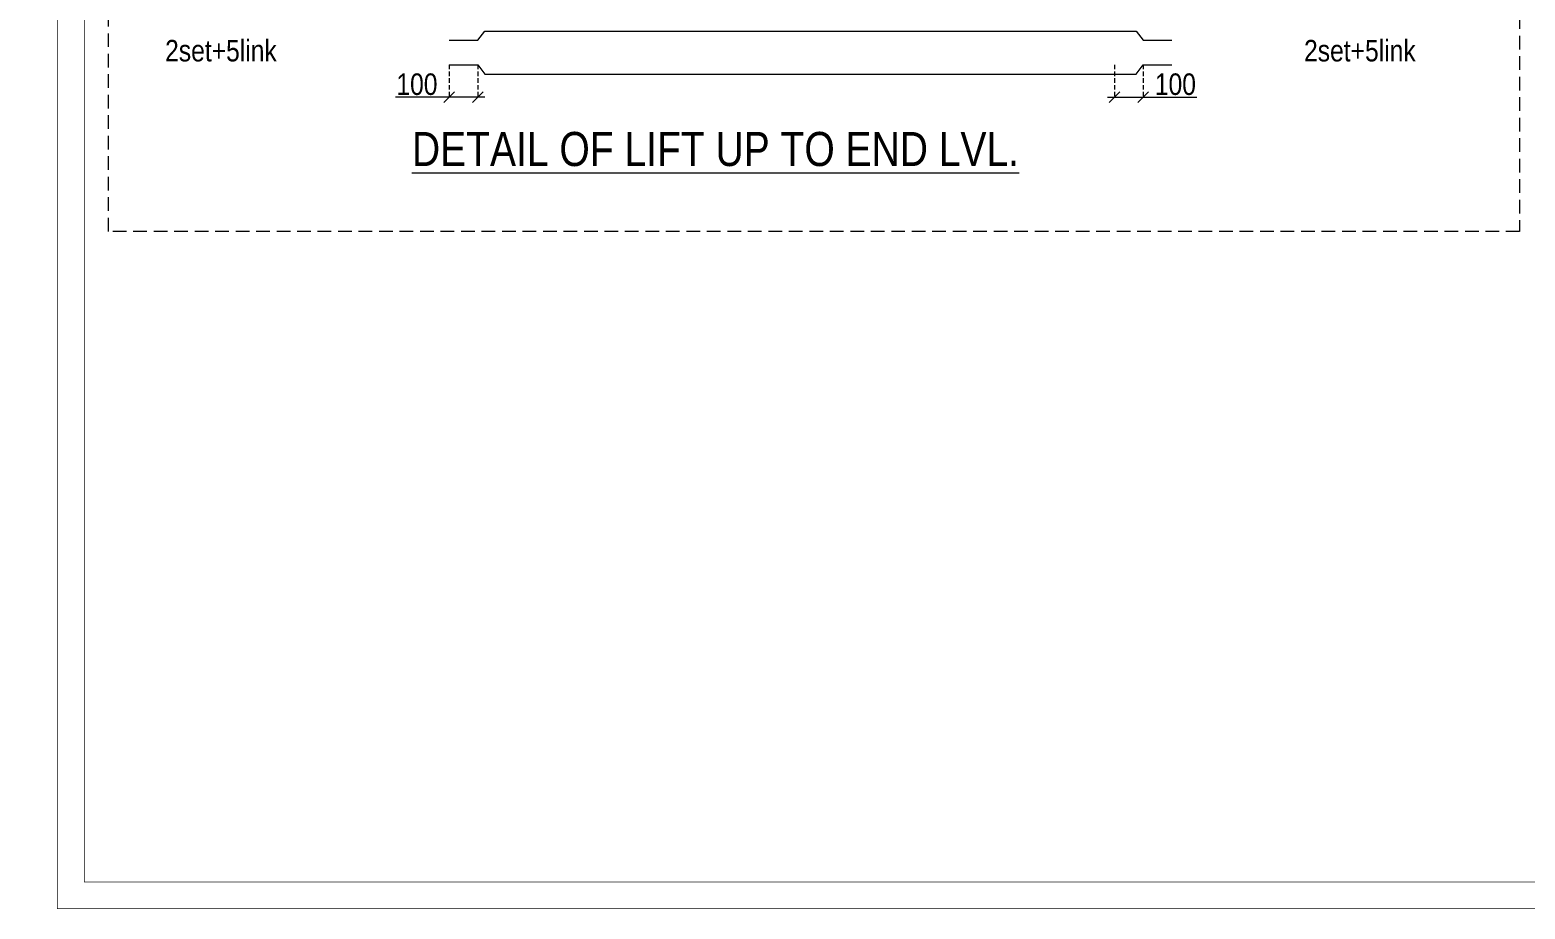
# Model space of a CAD drawing. Header units: millimetres. Extents: x 1112055 to 3390982, y -148532 to 766891.
# Drawn here: x 2248952 to 2269805, y 238167 to 250427 of the extents above; entities that cross this region are included whole.
import ezdxf

# ---------------------------------------------------------------- set-up
doc = ezdxf.new("R2010")
doc.units = ezdxf.units.MM
doc.header["$PDMODE"] = 35
doc.header["$PDSIZE"] = -25
doc.linetypes.add('DASHED2', pattern=[0.375, 0.25, -0.125])
doc.linetypes.add('Hidden', pattern=[9.525, 6.35, -3.175])
for name, color, linetype, lineweight in [('B COL. SIZE DIM', 220, 'Continuous', 25), ('B P.C.C', 251, 'Continuous', 0), ('B STEEL', 34, 'Continuous', 15), ('B STEEL TEXT', 7, 'Continuous', 15), ('B TITLE BLOCK', 250, 'Continuous', 0)]:
    doc.layers.add(name, color=color, linetype=linetype, lineweight=lineweight)
doc.styles.add('dim inside', font='romans.shx', dxfattribs={"width": 0.8, "height": 125})
doc.styles.add('SWINC', font='swissc.ttf')
doc.dimstyles.new('dim inside', dxfattribs={"dimtxt": 125, "dimasz": 100, "dimexe": 0, "dimexo": 0, "dimgap": 10, "dimtad": 0, "dimdec": 0, "dimzin": 0, "dimdsep": 46, "dimtxsty": 'dim inside', "dimblk": 'SMALL', "dimcen": 0.09, "dimadec": 0, "dimazin": 0, "dimtfac": 1, "dimtdec": 0, "dimtofl": 0, "dimtmove": 0, "dimatfit": 3, "dimfxl": 1, "dimtolj": 1, "dimtzin": 0, "dimarcsym": 2})

# ---------------------------------------------------------------- blocks, each defined once
blk = doc.blocks.new('_Oblique')
at = {"color": 0, "linetype": 'ByBlock', "lineweight": -2}
blk.add_line((-0.5, -0.5), (0.5, 0.5), dxfattribs=at)
blk = doc.blocks.new('*D708')
at = {"layer": 'B COL. SIZE DIM', "color": 250, "linetype": 'DASHED2', "lineweight": 9, "ltscale": 250, "transparency": 16777216}
for p, q in [((2254799, 249940), (2254799, 249489)), ((2255199, 249940), (2255199, 249489))]:
    blk.add_line(p, q, dxfattribs=at)
at = {"layer": 'B COL. SIZE DIM', "color": 250, "lineweight": 9, "ltscale": 250, "transparency": 16777216}
for p, q in [((2254799, 249489), (2254051, 249489)), ((2255299, 249489), (2254799, 249489))]:
    blk.add_line(p, q, dxfattribs=at)
at = {"layer": 'Defpoints', "color": 0, "ltscale": 250, "transparency": 16777216}
for p in [(2254799, 249940), (2255199, 249940), (2254799, 249489)]:
    blk.add_point(p, dxfattribs=at)
at = {"layer": 'B COL. SIZE DIM', "color": 250, "lineweight": 9, "ltscale": 250, "transparency": 16777216, "xscale": 150, "yscale": 150, "zscale": 150, "rotation": 180}
blk.add_blockref('_Oblique', (2254799, 249489), dxfattribs=at)
at = {"layer": 'B COL. SIZE DIM', "color": 250, "lineweight": 9, "ltscale": 250, "transparency": 16777216, "xscale": 150, "yscale": 150, "zscale": 150}
blk.add_blockref('_Oblique', (2255199, 249489), dxfattribs=at)
at = {"layer": 'B COL. SIZE DIM', "color": 6, "ltscale": 250, "transparency": 16777216, "insert": (2254350, 249668), "char_height": 300, "attachment_point": 5, "style": 'SWINC'}
blk.add_mtext('\\A1;100', dxfattribs=at)
blk = doc.blocks.new('*D705')
at = {"layer": 'B COL. SIZE DIM', "color": 250, "linetype": 'DASHED2', "lineweight": 9, "ltscale": 250, "transparency": 16777216}
for p, q in [((2264079, 249940), (2264079, 249489)), ((2264479, 249940), (2264479, 249489))]:
    blk.add_line(p, q, dxfattribs=at)
at = {"layer": 'B COL. SIZE DIM', "color": 250, "lineweight": 9, "ltscale": 250, "transparency": 16777216}
for p, q in [((2263979, 249489), (2264479, 249489)), ((2264479, 249489), (2265227, 249489))]:
    blk.add_line(p, q, dxfattribs=at)
at = {"layer": 'Defpoints', "color": 0, "ltscale": 250, "transparency": 16777216}
for p in [(2264079, 249940), (2264479, 249940), (2264479, 249489)]:
    blk.add_point(p, dxfattribs=at)
at = {"layer": 'B COL. SIZE DIM', "color": 250, "lineweight": 9, "ltscale": 250, "transparency": 16777216, "xscale": 150, "yscale": 150, "zscale": 150, "rotation": 180}
blk.add_blockref('_Oblique', (2264079, 249489), dxfattribs=at)
at = {"layer": 'B COL. SIZE DIM', "color": 250, "lineweight": 9, "ltscale": 250, "transparency": 16777216, "xscale": 150, "yscale": 150, "zscale": 150}
blk.add_blockref('_Oblique', (2264479, 249489), dxfattribs=at)
at = {"layer": 'B COL. SIZE DIM', "color": 6, "ltscale": 250, "transparency": 16777216, "insert": (2264928, 249668), "char_height": 300, "attachment_point": 5, "style": 'SWINC'}
blk.add_mtext('\\A1;100', dxfattribs=at)

msp = doc.modelspace()

# ---------------------------------------------------------------- linework, layer by layer
at = {"layer": 'B P.C.C', "color": 250, "linetype": 'Hidden', "lineweight": 0, "ltscale": 30}
msp.add_lwpolyline([(2250050.5, 265775.3), (2269729.4, 265775.3), (2269729.4, 247617.1), (2250050.5, 247617.1)], close=True, dxfattribs=at)
at = {"layer": 'B STEEL', "lineweight": 13}
for points in [[(2254798.9, 250283.5), (2255198.9, 250283.5), (2255298.9, 250411.6), (2264378.9, 250411.6), (2264478.9, 250283.5), (2264878.9, 250283.5)], [(2254798.9, 249939.6), (2255198.9, 249939.6), (2255298.9, 249811.6), (2264378.9, 249811.6), (2264478.9, 249939.6), (2264878.9, 249939.6)]]:
    msp.add_lwpolyline(points, dxfattribs=at)
at = {"layer": 'B TITLE BLOCK', "color": 1, "const_width": 8.39}
msp.add_lwpolyline([(2249336.4, 286287.6), (2249336.4, 238170.9), (2319723.4, 238170.9), (2319723.4, 286287.6)], close=True, dxfattribs=at)
at = {"layer": 'B TITLE BLOCK', "color": 250, "lineweight": 0, "const_width": 8.39}
msp.add_lwpolyline([(2249710.1, 285913.8), (2249710.1, 238544.6), (2319349.7, 238544.6), (2319349.7, 285913.8)], close=True, dxfattribs=at)

# ---------------------------------------------------------------- texts
at = {"layer": 'B STEEL TEXT', "lineweight": 5, "style": 'SWINC'}
for p in [(2250837.8, 249987.7), (2266722.4, 249987.7)]:
    msp.add_text('2set+5link', height=300, dxfattribs=at).set_placement(p)
at = {"layer": 'B TITLE BLOCK', "color": 0, "style": 'SWINC'}
msp.add_text('%%UDETAIL OF LIFT UP TO END LVL.', height=475.05, dxfattribs=at).set_placement((2254280.9, 248528.9))
at = {"layer": 'B TITLE BLOCK', "color": 251, "insert": (2313291.7, 247894.7), "char_height": 184.392, "attachment_point": 2, "style": 'SWINC'}
msp.add_mtext_dynamic_manual_height_columns('\\pxsm1,qj;{\\fBankGothic Lt BT|b0|i0|c0|p34;BHOOMI\\P\\ps*,q*;\\fGost|b0|i0|c0|p2;\\H0.8x;- CONSULTANTS -\\C1; }', width=482147.504, gutter_width=0, heights=[67819.6], dxfattribs=at)

# ---------------------------------------------------------------- dimensions: what is measured, and where the dimension line sits
at = {"layer": 'B COL. SIZE DIM', "color": 250, "ltscale": 250}
dim = msp.add_linear_dim(base=(2254798.9, 249489.2), p1=(2255198.9, 249939.6), p2=(2254798.9, 249939.6), dimstyle='dim inside', override={"dimtxt": 300, "dimasz": 150, "dimgap": 25, "dimtad": 3, "dimlfac": 0.25, "dimtxsty": 'SWINC', "dimblk1": 'Oblique', "dimblk2": 'Oblique', "dimsah": 1, "dimdle": 100, "dimclrd": 250, "dimclre": 250, "dimclrt": 6, "dimfxl": 1000, "dimlwd": 9, "dimlwe": 9}, dxfattribs=at)
dim.commit()
dim.dimension.update_dxf_attribs({"geometry": '*D708', "text_midpoint": (2254350, 249668.2)})
dim = msp.add_linear_dim(base=(2264478.9, 249489.2), p1=(2264078.9, 249939.6), p2=(2264478.9, 249939.6), angle=180, dimstyle='dim inside', override={"dimtxt": 300, "dimasz": 150, "dimgap": 25, "dimtad": 3, "dimlfac": 0.25, "dimtxsty": 'SWINC', "dimblk1": 'Oblique', "dimblk2": 'Oblique', "dimsah": 1, "dimdle": 100, "dimclrd": 250, "dimclre": 250, "dimclrt": 6, "dimfxl": 1000, "dimlwd": 9, "dimlwe": 9}, dxfattribs=at)
dim.commit()
dim.dimension.update_dxf_attribs({"geometry": '*D705', "text_midpoint": (2264927.8, 249668.2)})

doc.saveas('drawing.dxf')
